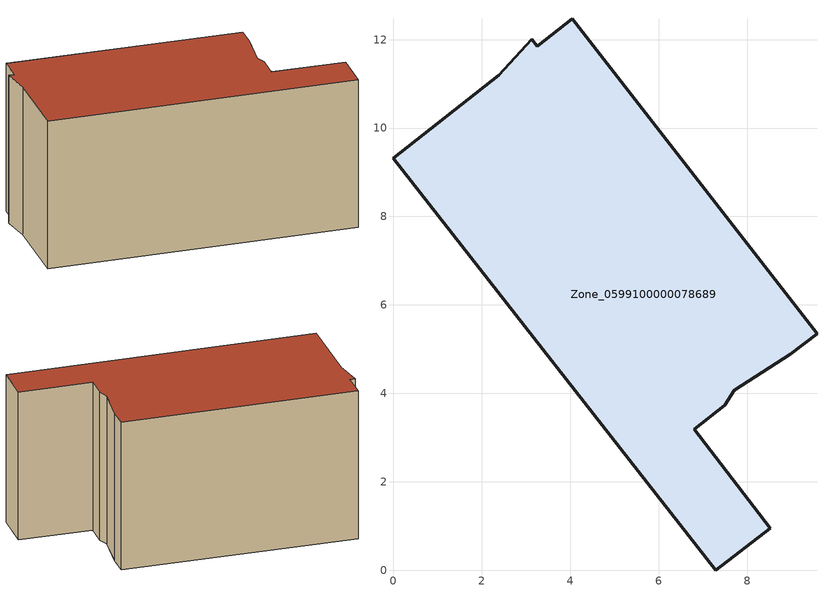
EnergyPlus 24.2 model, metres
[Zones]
Zone_0599100000078689
 floor ground (C_G): 2.38,11.19 3.13,12.01 3.25,11.85 4.04,12.47 9.58,5.35 8.97,4.88 7.71,4.07 7.5,3.73 6.8,3.18 8.52,0.95 7.29,0 0,9.32 z0
 wall outside (C_F): 7.29,0 8.52,0.95 6.8,3.18 7.5,3.73 7.71,4.07 8.97,4.88 9.58,5.35 4.04,12.47 3.25,11.85 3.13,12.01 2.38,11.19 0,9.32 7.29,0 z0:5.95
 roof outside (C_R): 3.13,12.01 2.38,11.19 0,9.32 7.29,0 8.52,0.95 6.8,3.18 7.5,3.73 7.71,4.07 8.97,4.88 9.58,5.35 4.04,12.47 3.25,11.85 z5.95
[BUILDING]
Pand.0599100000078689: North Axis=0; Terrain=City; Loads Convergence Tolerance Value=0.04; Temperature Convergence Tolerance Value=0.4; Solar Distribution=FullExterior; Maximum Number of Warmup Days=25; Minimum Number of Warmup Days=1
[Site:Location]
Rotterdam.The.Hague.AP_ZH_NLD Design_Conditions: Latitude=51.96; Longitude=4.45; Time Zone=1; Elevation=-4.5
[SITE:GROUNDTEMPERATURE:BUILDINGSURFACE]
18, 18, 18, 18, 18, 18, 18, 18, 18, 18, 18, 18
[MATERIAL] Thermal Absorptance=0.9; Solar Absorptance=0.7; Visible Absorptance=0.7
Name | Roughness | Thickness | Conductivity | Density | Specific Heat
G.TI.1975-1991 | MediumSmooth | 0.15 | 0.288461 | 540 | 1210
F.TI.1975-1991 | Rough | 0.3 | 0.230769 | 1920 | 840
R.TI.1975-1991 | MediumRough | 0.2 | 0.153846 | 1500 | 1000
[CONSTRUCTION]
C_G: G.TI.1975-1991
C_F: F.TI.1975-1991
C_R: R.TI.1975-1991
[ZONE]
Zone_0599100000078689: Type=1; Multiplier=1; Ceiling Height=Autocalculate; Volume=Autocalculate; Floor Area=autocalculate; Part of Total Floor Area=Yes
[ZONEINFILTRATION:DESIGNFLOWRATE]
Infil_Zone_0599100000078689: Zone or ZoneList or Space or SpaceList=Zone_0599100000078689; Schedule=AlwaysOn; Design Flow Rate Calculation Method=Flow/Area; Flow Rate per Floor Area=0.003; Constant Term Coefficient=1; Temperature Term Coefficient=0; Velocity Term Coefficient=0; Velocity Squared Term Coefficient=0
[HVACTEMPLATE:ZONE:IDEALLOADSAIRSYSTEM]
Zone_0599100000078689: Maximum Heating Supply Air Temperature=50; Minimum Cooling Supply Air Temperature=13; Maximum Heating Supply Air Humidity Ratio=0.0156; Minimum Cooling Supply Air Humidity Ratio=0.0077; Heating Limit=NoLimit; Cooling Limit=NoLimit; Dehumidification Control Type=ConstantSensibleHeatRatio; Cooling Sensible Heat Ratio=0.7; Dehumidification Setpoint=60; Humidification Control Type=None; Humidification Setpoint=30; Outdoor Air Method=None; Outdoor Air Flow Rate per Person=0.00944; Outdoor Air Flow Rate per Zone Floor Area=0; Outdoor Air Flow Rate per Zone=0; Demand Controlled Ventilation Type=None; Outdoor Air Economizer Type=NoEconomizer; Heat Recovery Type=None; Sensible Heat Recovery Effectiveness=0.7; Latent Heat Recovery Effectiveness=0.65
[ZONECONTROL:THERMOSTAT]
ThermostatControl_Zone_0599100000078689: Zone or ZoneList=Zone_0599100000078689; Control Type Schedule=DualSetpointControlType; Control 1=Thermostat_Zone_0599100000078689; Temperature Difference Between Cutout And Setpoint=0
[THERMOSTATSETPOINT:DUALSETPOINT]
Thermostat_Zone_0599100000078689: Heating Setpoint Temperature Schedule=HeatingSetpoint_Zone_0599100000078689; Cooling Setpoint Temperature Schedule=CoolingSetpoint_Zone_0599100000078689
[SCHEDULE:COMPACT]
HeatingSetpoint_Zone_0599100000078689: Through: 12/31, For: AllDays, Until: 24:00, 21
CoolingSetpoint_Zone_0599100000078689: Through: 12/31, For: AllDays, Until: 24:00, 24
DualSetpointControlType: Through: 12/31, For: AllDays, Until: 24:00, 4
AlwaysOn: Through: 12/31, For: AllDays, Until: 24:00, 1
